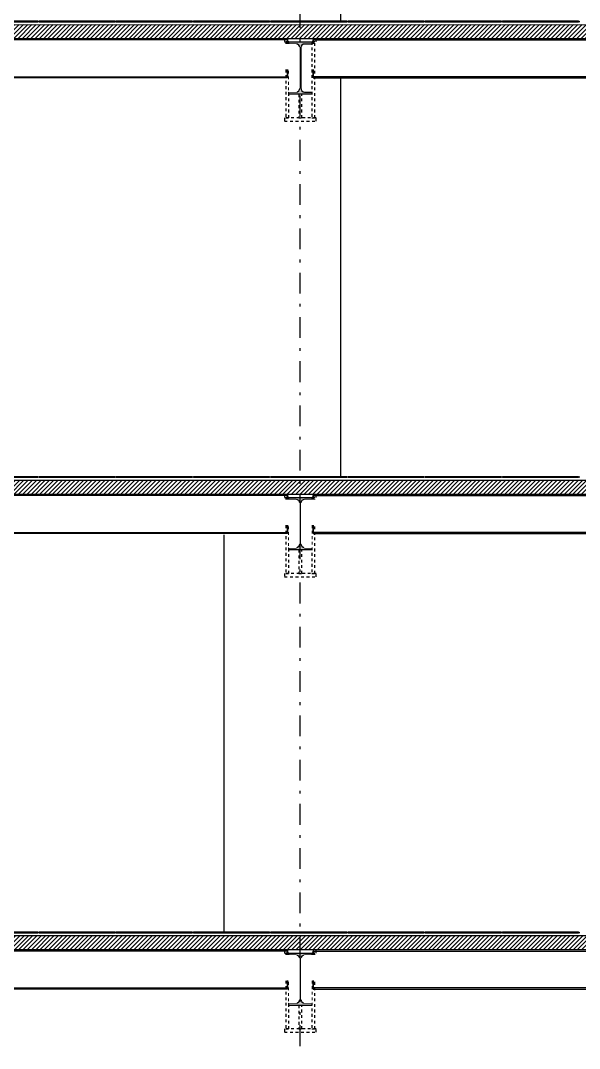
# Model space of a CAD drawing. Header units: millimetres. Extents: x -101 to 3415, y -52 to 1366.
# Drawn here: x 243.63 to 263.81, y 77.01 to 114.16 of the extents above; entities that cross this region are included whole.
import ezdxf

# ---------------------------------------------------------------- set-up
doc = ezdxf.new("R2010")
doc.units = ezdxf.units.MM
doc.set_wipeout_variables(frame=1)
doc.linetypes.add('DASHDOT2', pattern=[0.5, 0.25, -0.125, 0, -0.125])
doc.linetypes.add('OCULTA2', pattern=[0.3, 0.2, -0.1])
doc.layers.add('00_ARQ', color=8, linetype='Continuous')
doc.layers.add('A-ESTRUCTURA', color=6, linetype='Continuous')

# ---------------------------------------------------------------- blocks, each defined once
blk = doc.blocks.new('A$C0F3E0099')
at = {"layer": 'A-ESTRUCTURA', "color": 8, "linetype": 'OCULTA2', "ltscale": 0.1}
for points in [[(-0.125, 0.025), (0.125, 0.025), (0.125, 0), (-0.125, 0)], [(-0.09, 0), (-0.09, -0.6), (-0.115, -0.6), (-0.115, 0)], [(0.115, 0), (0.115, -0.6), (0.09, -0.6), (0.09, 0)], [(0.0125, -0.413), (0.0125, -0.6), (-0.0125, -0.6), (-0.0125, -0.413)], [(-0.125, -0.6), (0.125, -0.6), (0.125, -0.625), (-0.125, -0.625)]]:
    blk.add_lwpolyline(points, close=True, dxfattribs=at)

msp = doc.modelspace()

# ---------------------------------------------------------------- hatches: boundary and pattern name
at = {"layer": '00_ARQ'}
h = msp.add_hatch(dxfattribs=at)
h.set_pattern_fill('PLASTI', color=9, scale=0.228646)
h.set_pattern_definition([(0, (-3488.3955, -6.6233), (0, 1.4519016), []), (0, (-3488.3955, -6.4419), (0, 1.4519016), []), (0, (-3488.3955, -6.2604), (0, 1.4519016), []), (0, (-3488.3955, -5.7159), (0, 1.4519016), [])])
edge = h.paths.add_edge_path()
edge.add_line((226.265, 169.123), (226.265, 80.537))
edge.add_line((226.265, 80.537), (213.918, 80.537))
edge.add_line((213.918, 80.537), (213.918, 179.998))
edge.add_line((213.918, 179.998), (255.187, 179.998))
edge.add_line((255.187, 179.998), (255.187, 163.536))
edge.add_line((255.187, 163.536), (242.239, 163.536))
edge.add_line((242.239, 163.536), (242.239, 175.334))
edge.add_line((242.239, 175.334), (234.008, 175.334))
edge.add_line((234.008, 175.334), (234.008, 163.536))
edge.add_line((234.008, 163.536), (227.235, 163.536))
edge.add_line((227.235, 163.536), (227.235, 163.741))
edge.add_line((227.235, 163.741), (226.951, 163.741))
edge.add_line((226.951, 163.741), (226.951, 169.116))
edge.add_line((226.951, 169.116), (227.002, 169.116))
edge.add_arc((227.002, 169.111), 0.00457, 38.4506, 90, ccw=False)
edge.add_line((227.006, 169.114), (227.118, 168.91))
edge.add_arc((227.121, 168.912), 0.00343, 208.8256, 279.625)
edge.add_line((227.122, 168.908), (227.189, 168.908))
edge.add_line((227.189, 168.908), (227.189, 168.916))
edge.add_line((227.189, 168.916), (227.125, 168.916))
edge.add_arc((227.125, 168.92), 0.00457, 218.4506, 270, ccw=False)
edge.add_line((227.122, 168.917), (227.01, 169.121))
edge.add_arc((227.006, 169.12), 0.00343, 28.8256, 99.625)
edge.add_line((227.006, 169.123), (226.265, 169.123))
h = msp.add_hatch(dxfattribs=at)
h.set_pattern_fill('LINE', color=9, scale=0.034297, angle=45, style=0)
h.set_pattern_definition([(45, (-3488.39546, -6.57276), (-0.07699871, 0.07699871), [])])
h.paths.add_polyline_path([(319.827, 113.499), (226.951, 113.499), (226.951, 114.011), (319.827, 114.016)])
h = msp.add_hatch(dxfattribs=at)
h.set_pattern_fill('LINE', color=9, scale=0.034297, angle=45, style=0)
h.set_pattern_definition([(45, (-3488.39546, -6.57735), (-0.07699871, 0.07699871), [])])
h.paths.add_polyline_path([(319.827, 97.032), (226.951, 97.032), (226.951, 97.549), (319.827, 97.549)])
h = msp.add_hatch(color=9, dxfattribs=at)
edge = h.paths.add_edge_path()
edge.add_line((253.757, 96.718), (253.757, 95.261))
edge.add_arc((253.914, 95.257), 0.158, 178.4498, 258.7549)
edge.add_line((253.883, 95.102), (254.146, 95.102))
edge.add_line((254.146, 95.102), (254.146, 95.029))
edge.add_line((254.146, 95.029), (253.323, 95.029))
edge.add_line((253.323, 95.029), (253.323, 95.102))
edge.add_line((253.323, 95.102), (253.585, 95.102))
edge.add_arc((253.555, 95.257), 0.158, 281.2451, 361.5502)
edge.add_line((253.712, 95.261), (253.712, 96.718))
edge.add_arc((253.585, 96.718), 0.127, 0, 90)
edge.add_line((253.585, 96.844), (253.323, 96.844))
edge.add_line((253.323, 96.844), (253.323, 96.918))
edge.add_line((253.323, 96.918), (254.146, 96.918))
edge.add_line((254.146, 96.918), (254.146, 96.844))
edge.add_line((254.146, 96.844), (253.883, 96.844))
edge.add_arc((253.883, 96.718), 0.127, 90, 180)
h = msp.add_hatch(dxfattribs=at)
h.set_pattern_fill('LINE', color=9, scale=0.034297, angle=45, style=0)
h.set_pattern_definition([(45, (-3488.39546, -6.57728), (-0.07699871, 0.07699871), [])])
edge = h.paths.add_edge_path()
edge.add_line((318.408, 81.086), (318.408, 80.816))
edge.add_arc((318.25, 80.811), 0.158, -78.7549, 1.5502, ccw=False)
edge.add_line((318.281, 80.657), (317.992, 80.657))
edge.add_line((317.992, 80.657), (317.992, 80.569))
edge.add_line((317.992, 80.569), (226.782, 80.569))
edge.add_line((226.782, 80.569), (226.782, 81.086))
edge.add_line((226.782, 81.086), (318.408, 81.086))
h = msp.add_hatch(color=9, dxfattribs=at)
edge = h.paths.add_edge_path()
edge.add_line((253.757, 80.255), (253.757, 78.798))
edge.add_arc((253.914, 78.794), 0.158, 178.4498, 258.7549)
edge.add_line((253.883, 78.64), (254.146, 78.64))
edge.add_line((254.146, 78.64), (254.146, 78.566))
edge.add_line((254.146, 78.566), (253.323, 78.566))
edge.add_line((253.323, 78.566), (253.323, 78.64))
edge.add_line((253.323, 78.64), (253.585, 78.64))
edge.add_arc((253.555, 78.794), 0.158, 281.2451, 361.5502)
edge.add_line((253.712, 78.798), (253.712, 80.255))
edge.add_arc((253.585, 80.255), 0.127, 0, 90)
edge.add_line((253.585, 80.382), (253.323, 80.382))
edge.add_line((253.323, 80.382), (253.323, 80.455))
edge.add_line((253.323, 80.455), (254.146, 80.455))
edge.add_line((254.146, 80.455), (254.146, 80.382))
edge.add_line((254.146, 80.382), (253.883, 80.382))
edge.add_arc((253.883, 80.255), 0.127, 90, 180)

# ---------------------------------------------------------------- linework, layer by layer
at = {"layer": '00_ARQ', "color": 9, "linetype": 'DASHDOT2', "ltscale": 3}
msp.add_line((253.734, 38.695), (253.734, 195.766), dxfattribs=at)
at = {"layer": '00_ARQ', "color": 9, "ltscale": 3}
for p, q in [((244.253, 114.125), (244.299, 114.125)), ((247.043, 114.125), (247.088, 114.125)), ((249.832, 114.125), (249.878, 114.125)), ((249.832, 114.125), (249.878, 114.125)), ((252.621, 114.125), (252.667, 114.125)), ((255.411, 114.125), (255.457, 114.125)), ((258.2, 114.125), (258.246, 114.125)), ((258.2, 114.125), (258.246, 114.125)), ((260.99, 114.125), (261.036, 114.125)), ((263.779, 114.125), (263.825, 114.125)), ((244.253, 97.663), (244.299, 97.663)), ((247.043, 97.663), (247.088, 97.663)), ((249.832, 97.663), (249.878, 97.663)), ((249.832, 97.663), (249.878, 97.663)), ((252.621, 97.663), (252.667, 97.663)), ((255.411, 97.663), (255.457, 97.663)), ((258.2, 97.663), (258.246, 97.663)), ((258.2, 97.663), (258.246, 97.663)), ((260.99, 97.663), (261.036, 97.663)), ((263.779, 97.663), (263.825, 97.663)), ((244.253, 81.2), (244.299, 81.2)), ((247.043, 81.2), (247.088, 81.2)), ((249.832, 81.2), (249.878, 81.2)), ((249.832, 81.2), (249.878, 81.2)), ((252.621, 81.2), (252.667, 81.2)), ((255.411, 81.2), (255.457, 81.2)), ((258.2, 81.2), (258.246, 81.2)), ((258.2, 81.2), (258.246, 81.2)), ((260.99, 81.2), (261.036, 81.2)), ((263.779, 81.2), (263.825, 81.2))]:
    msp.add_line(p, q, dxfattribs=at)
at = {"layer": '00_ARQ', "color": 9, "ltscale": 2}
for points in [[(255.187, 128.557), (255.187, 114.148)], [(255.187, 112.095), (255.187, 97.686)], [(250.969, 95.573), (250.969, 81.223)]]:
    msp.add_lwpolyline(points, dxfattribs=at)
at = {"layer": '00_ARQ', "color": 9, "ltscale": 3}
for points in [[(241.509, 114.103), (241.509, 114.148), (244.253, 114.148), (244.253, 114.103)], [(244.299, 114.103), (244.299, 114.148), (247.043, 114.148), (247.043, 114.103)], [(247.088, 114.103), (247.088, 114.148), (249.832, 114.148), (249.832, 114.103)], [(249.878, 114.103), (249.878, 114.148), (252.621, 114.148), (252.621, 114.103)], [(252.667, 114.103), (252.667, 114.148), (255.411, 114.148), (255.411, 114.103)], [(255.457, 114.103), (255.457, 114.148), (258.2, 114.148), (258.2, 114.103)], [(258.246, 114.103), (258.246, 114.148), (260.99, 114.148), (260.99, 114.103)], [(261.036, 114.103), (261.036, 114.148), (263.779, 114.148), (263.779, 114.103)], [(241.509, 97.64), (241.509, 97.686), (244.253, 97.686), (244.253, 97.64)], [(244.299, 97.64), (244.299, 97.686), (247.043, 97.686), (247.043, 97.64)], [(247.088, 97.64), (247.088, 97.686), (249.832, 97.686), (249.832, 97.64)], [(249.878, 97.64), (249.878, 97.686), (252.621, 97.686), (252.621, 97.64)], [(252.667, 97.64), (252.667, 97.686), (255.411, 97.686), (255.411, 97.64)], [(255.457, 97.64), (255.457, 97.686), (258.2, 97.686), (258.2, 97.64)], [(258.246, 97.64), (258.246, 97.686), (260.99, 97.686), (260.99, 97.64)], [(261.036, 97.64), (261.036, 97.686), (263.779, 97.686), (263.779, 97.64)], [(241.509, 81.178), (241.509, 81.223), (244.253, 81.223), (244.253, 81.178)], [(244.299, 81.178), (244.299, 81.223), (247.043, 81.223), (247.043, 81.178)], [(247.088, 81.178), (247.088, 81.223), (249.832, 81.223), (249.832, 81.178)], [(249.878, 81.178), (249.878, 81.223), (252.621, 81.223), (252.621, 81.178)], [(252.667, 81.178), (252.667, 81.223), (255.411, 81.223), (255.411, 81.178)], [(255.457, 81.178), (255.457, 81.223), (258.2, 81.223), (258.2, 81.178)], [(258.246, 81.178), (258.246, 81.223), (260.99, 81.223), (260.99, 81.178)], [(261.036, 81.178), (261.036, 81.223), (263.779, 81.223), (263.779, 81.178)]]:
    msp.add_lwpolyline(points, close=True, dxfattribs=at)
at = {"layer": '00_ARQ', "color": 9}
for points in [[(319.827, 113.499), (226.951, 113.499), (226.951, 114.011), (319.827, 114.016)], [(319.827, 97.032), (226.951, 97.032), (226.951, 97.549), (319.827, 97.549)]]:
    msp.add_lwpolyline(points, close=True, dxfattribs=at)
at = {"layer": '00_ARQ', "color": 9, "ltscale": 2}
for points in [[(227.865, 113.499), (253.277, 113.499), (253.277, 112.086), (227.865, 112.086)], [(253.277, 113.458), (227.865, 113.458), (227.865, 112.127), (253.277, 112.127)], [(278.697, 113.499), (254.192, 113.499), (254.192, 112.086), (278.697, 112.086)], [(254.192, 113.458), (278.697, 113.458), (278.697, 112.127), (254.192, 112.127)], [(227.865, 97.032), (253.277, 97.032), (253.277, 95.619), (227.865, 95.619)], [(253.277, 96.991), (227.865, 96.991), (227.865, 95.66), (253.277, 95.66)], [(278.697, 97.032), (254.192, 97.032), (254.192, 95.619), (278.697, 95.619)], [(254.192, 96.991), (278.697, 96.991), (278.697, 95.66), (254.192, 95.66)], [(227.865, 80.569), (253.277, 80.569), (253.277, 79.156), (227.865, 79.156)], [(253.277, 80.529), (227.865, 80.529), (227.865, 79.197), (253.277, 79.197)], [(278.697, 80.569), (254.192, 80.569), (254.192, 79.156), (278.697, 79.156)], [(254.192, 80.529), (278.697, 80.529), (278.697, 79.197), (254.192, 79.197)]]:
    msp.add_lwpolyline(points, close=True, dxfattribs=at)
at = {"layer": '00_ARQ', "color": 9}
for points in [[(253.757, 96.718), (253.757, 95.261, 0.365479), (253.883, 95.102), (254.146, 95.102), (254.146, 95.029), (253.323, 95.029), (253.323, 95.102), (253.585, 95.102, 0.365479), (253.712, 95.261), (253.712, 96.718, 0.414214), (253.585, 96.844), (253.323, 96.844), (253.323, 96.918), (254.146, 96.918), (254.146, 96.844), (253.883, 96.844, 0.414214)], [(318.408, 81.086), (318.408, 81.086), (318.408, 80.816, -0.365479), (318.281, 80.657), (317.992, 80.657), (317.992, 80.569), (226.782, 80.569), (226.782, 81.086)], [(253.757, 80.255), (253.757, 78.798, 0.365479), (253.883, 78.64), (254.146, 78.64), (254.146, 78.566), (253.323, 78.566), (253.323, 78.64), (253.585, 78.64, 0.365479), (253.712, 78.798), (253.712, 80.255, 0.414214), (253.585, 80.382), (253.323, 80.382), (253.323, 80.455), (254.146, 80.455), (254.146, 80.382), (253.883, 80.382, 0.414214)]]:
    msp.add_lwpolyline(points, format="xyb", close=True, dxfattribs=at)

# ---------------------------------------------------------------- block references
at = {"layer": '00_ARQ', "color": 9, "extrusion": (0, 0, -1), "xscale": 4.572918431750428, "yscale": 4.572918431750428, "zscale": -4.572918431750772}
for p in [(-253.734, 96.918), (-253.734, 80.455)]:
    msp.add_blockref('A$C0F3E0099', p, dxfattribs=at)

# ---------------------------------------------------------------- next in the draw order: wipeouts: each hides what was drawn before it
at = {"color": 9, "ltscale": 2}
for points in [[(254.649, 113.311), (254.649, 112.397), (254.146, 112.397), (254.146, 111.569), (253.883, 111.569), (253.757, 111.728), (253.757, 113.185), (253.883, 113.311)], [(254.649, 96.844), (254.649, 95.93), (254.146, 95.93), (254.146, 95.102), (253.883, 95.102), (253.757, 95.261), (253.757, 96.718), (253.883, 96.844)], [(254.649, 80.382), (254.649, 79.467), (254.146, 79.467), (254.146, 78.64), (253.883, 78.64), (253.757, 78.798), (253.757, 80.255), (253.883, 80.382)]]:
    msp.add_wipeout(points, dxfattribs=at).dxf.layer = '00_ARQ'

# ---------------------------------------------------------------- next in the draw order: hatches: boundary and pattern name
at = {"layer": '00_ARQ'}
h = msp.add_hatch(color=9, dxfattribs=at)
edge = h.paths.add_edge_path()
edge.add_line((253.757, 113.185), (253.757, 111.728))
edge.add_arc((253.914, 111.724), 0.158, 178.4498, 258.7549)
edge.add_line((253.883, 111.569), (254.146, 111.569))
edge.add_line((254.146, 111.569), (254.146, 111.496))
edge.add_line((254.146, 111.496), (253.323, 111.496))
edge.add_line((253.323, 111.496), (253.323, 111.569))
edge.add_line((253.323, 111.569), (253.585, 111.569))
edge.add_arc((253.555, 111.724), 0.158, 281.2451, 361.5502)
edge.add_line((253.712, 111.728), (253.712, 113.185))
edge.add_arc((253.585, 113.185), 0.127, 0, 90)
edge.add_line((253.585, 113.311), (253.323, 113.311))
edge.add_line((253.323, 113.311), (253.323, 113.385))
edge.add_line((253.323, 113.385), (254.146, 113.385))
edge.add_line((254.146, 113.385), (254.146, 113.311))
edge.add_line((254.146, 113.311), (253.883, 113.311))
edge.add_arc((253.883, 113.185), 0.127, 90, 180)

# ---------------------------------------------------------------- next in the draw order: linework, layer by layer
at = {"layer": '00_ARQ', "color": 9}
msp.add_lwpolyline([(253.757, 113.185), (253.757, 111.728, 0.365479), (253.883, 111.569), (254.146, 111.569), (254.146, 111.496), (253.323, 111.496), (253.323, 111.569), (253.585, 111.569, 0.365479), (253.712, 111.728), (253.712, 113.185, 0.414214), (253.585, 113.311), (253.323, 113.311), (253.323, 113.385), (254.146, 113.385), (254.146, 113.311), (253.883, 113.311, 0.414214)], format="xyb", close=True, dxfattribs=at)

# ---------------------------------------------------------------- next in the draw order: block references
at = {"layer": '00_ARQ', "color": 9, "extrusion": (0, 0, -1), "xscale": 4.572918431750428, "yscale": 4.572918431750428, "zscale": -4.572918431750772}
msp.add_blockref('A$C0F3E0099', (-253.734, 113.385), dxfattribs=at)

# ---------------------------------------------------------------- next in the draw order: wipeouts: each hides what was drawn before it
at = {"color": 9, "ltscale": 2}
for points in [[(252.82, 96.844), (252.82, 95.93), (253.323, 95.93), (253.323, 95.102), (253.585, 95.102), (253.712, 95.261), (253.712, 96.718), (253.585, 96.844)], [(252.82, 80.382), (252.82, 79.467), (253.323, 79.467), (253.323, 78.64), (253.585, 78.64), (253.712, 78.798), (253.712, 80.255), (253.585, 80.382)]]:
    msp.add_wipeout(points, dxfattribs=at).dxf.layer = '00_ARQ'

# ---------------------------------------------------------------- next in the draw order: wipeouts: each hides what was drawn before it
msp.add_wipeout([(252.82, 113.311), (252.82, 112.397), (253.323, 112.397), (253.323, 111.569), (253.585, 111.569), (253.712, 111.728), (253.712, 113.185), (253.585, 113.311)], dxfattribs=at).dxf.layer = '00_ARQ'

doc.saveas('drawing.dxf')
